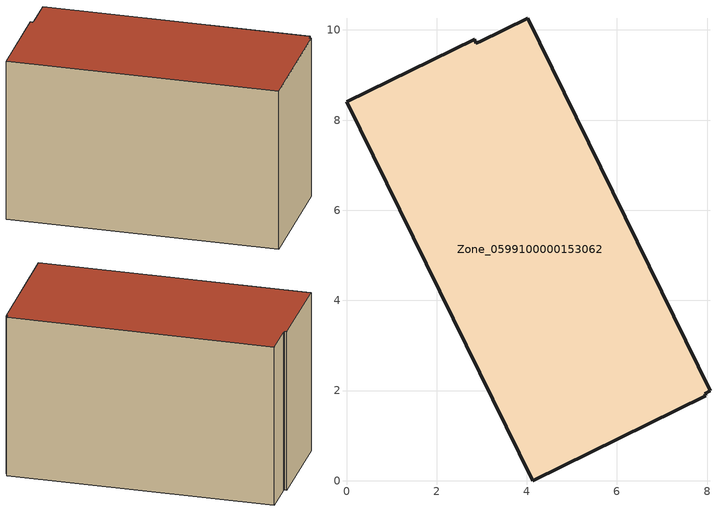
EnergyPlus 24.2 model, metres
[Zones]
Zone_0599100000153062
 floor ground (C_G): 8.07,1.99 7.95,1.93 7.97,1.88 4.13,0 0,8.41 2.84,9.8 2.87,9.71 2.96,9.74 4.02,10.26 z0
 wall outside (C_F): 8.07,1.99 4.02,10.26 2.96,9.74 2.87,9.71 2.84,9.8 0,8.41 4.13,0 7.97,1.88 7.95,1.93 8.07,1.99 z0:5.81
 roof outside (C_R): 7.95,1.93 8.07,1.99 4.02,10.26 2.96,9.74 2.87,9.71 2.84,9.8 0,8.41 4.13,0 7.97,1.88 z5.81
[BUILDING]
Pand.0599100000153062: North Axis=0; Terrain=City; Loads Convergence Tolerance Value=0.04; Temperature Convergence Tolerance Value=0.4; Solar Distribution=FullExterior; Maximum Number of Warmup Days=25; Minimum Number of Warmup Days=1
[Site:Location]
Rotterdam.The.Hague.AP_ZH_NLD Design_Conditions: Latitude=51.96; Longitude=4.45; Time Zone=1; Elevation=-4.5
[SITE:GROUNDTEMPERATURE:BUILDINGSURFACE]
18, 18, 18, 18, 18, 18, 18, 18, 18, 18, 18, 18
[MATERIAL] Thermal Absorptance=0.9; Solar Absorptance=0.7; Visible Absorptance=0.7
Name | Roughness | Thickness | Conductivity | Density | Specific Heat
G.TI.1946-1964 | MediumSmooth | 0.15 | 1 | 540 | 1210
F.TI.1946-1964 | Rough | 0.3 | 0.857143 | 1920 | 840
R.TI.1946-1964 | MediumRough | 0.2 | 0.277778 | 1500 | 1000
[CONSTRUCTION]
C_G: G.TI.1946-1964
C_F: F.TI.1946-1964
C_R: R.TI.1946-1964
[ZONE]
Zone_0599100000153062: Type=1; Multiplier=1; Ceiling Height=Autocalculate; Volume=Autocalculate; Floor Area=autocalculate; Part of Total Floor Area=Yes
[ZONEINFILTRATION:DESIGNFLOWRATE]
Infil_Zone_0599100000153062: Zone or ZoneList or Space or SpaceList=Zone_0599100000153062; Schedule=AlwaysOn; Design Flow Rate Calculation Method=Flow/Area; Flow Rate per Floor Area=0.003; Constant Term Coefficient=1; Temperature Term Coefficient=0; Velocity Term Coefficient=0; Velocity Squared Term Coefficient=0
[HVACTEMPLATE:ZONE:IDEALLOADSAIRSYSTEM]
Zone_0599100000153062: Maximum Heating Supply Air Temperature=50; Minimum Cooling Supply Air Temperature=13; Maximum Heating Supply Air Humidity Ratio=0.0156; Minimum Cooling Supply Air Humidity Ratio=0.0077; Heating Limit=NoLimit; Cooling Limit=NoLimit; Dehumidification Control Type=ConstantSensibleHeatRatio; Cooling Sensible Heat Ratio=0.7; Dehumidification Setpoint=60; Humidification Control Type=None; Humidification Setpoint=30; Outdoor Air Method=None; Outdoor Air Flow Rate per Person=0.00944; Outdoor Air Flow Rate per Zone Floor Area=0; Outdoor Air Flow Rate per Zone=0; Demand Controlled Ventilation Type=None; Outdoor Air Economizer Type=NoEconomizer; Heat Recovery Type=None; Sensible Heat Recovery Effectiveness=0.7; Latent Heat Recovery Effectiveness=0.65
[ZONECONTROL:THERMOSTAT]
ThermostatControl_Zone_0599100000153062: Zone or ZoneList=Zone_0599100000153062; Control Type Schedule=DualSetpointControlType; Control 1=Thermostat_Zone_0599100000153062; Temperature Difference Between Cutout And Setpoint=0
[THERMOSTATSETPOINT:DUALSETPOINT]
Thermostat_Zone_0599100000153062: Heating Setpoint Temperature Schedule=HeatingSetpoint_Zone_0599100000153062; Cooling Setpoint Temperature Schedule=CoolingSetpoint_Zone_0599100000153062
[SCHEDULE:COMPACT]
HeatingSetpoint_Zone_0599100000153062: Through: 12/31, For: AllDays, Until: 24:00, 21
CoolingSetpoint_Zone_0599100000153062: Through: 12/31, For: AllDays, Until: 24:00, 24
DualSetpointControlType: Through: 12/31, For: AllDays, Until: 24:00, 4
AlwaysOn: Through: 12/31, For: AllDays, Until: 24:00, 1
